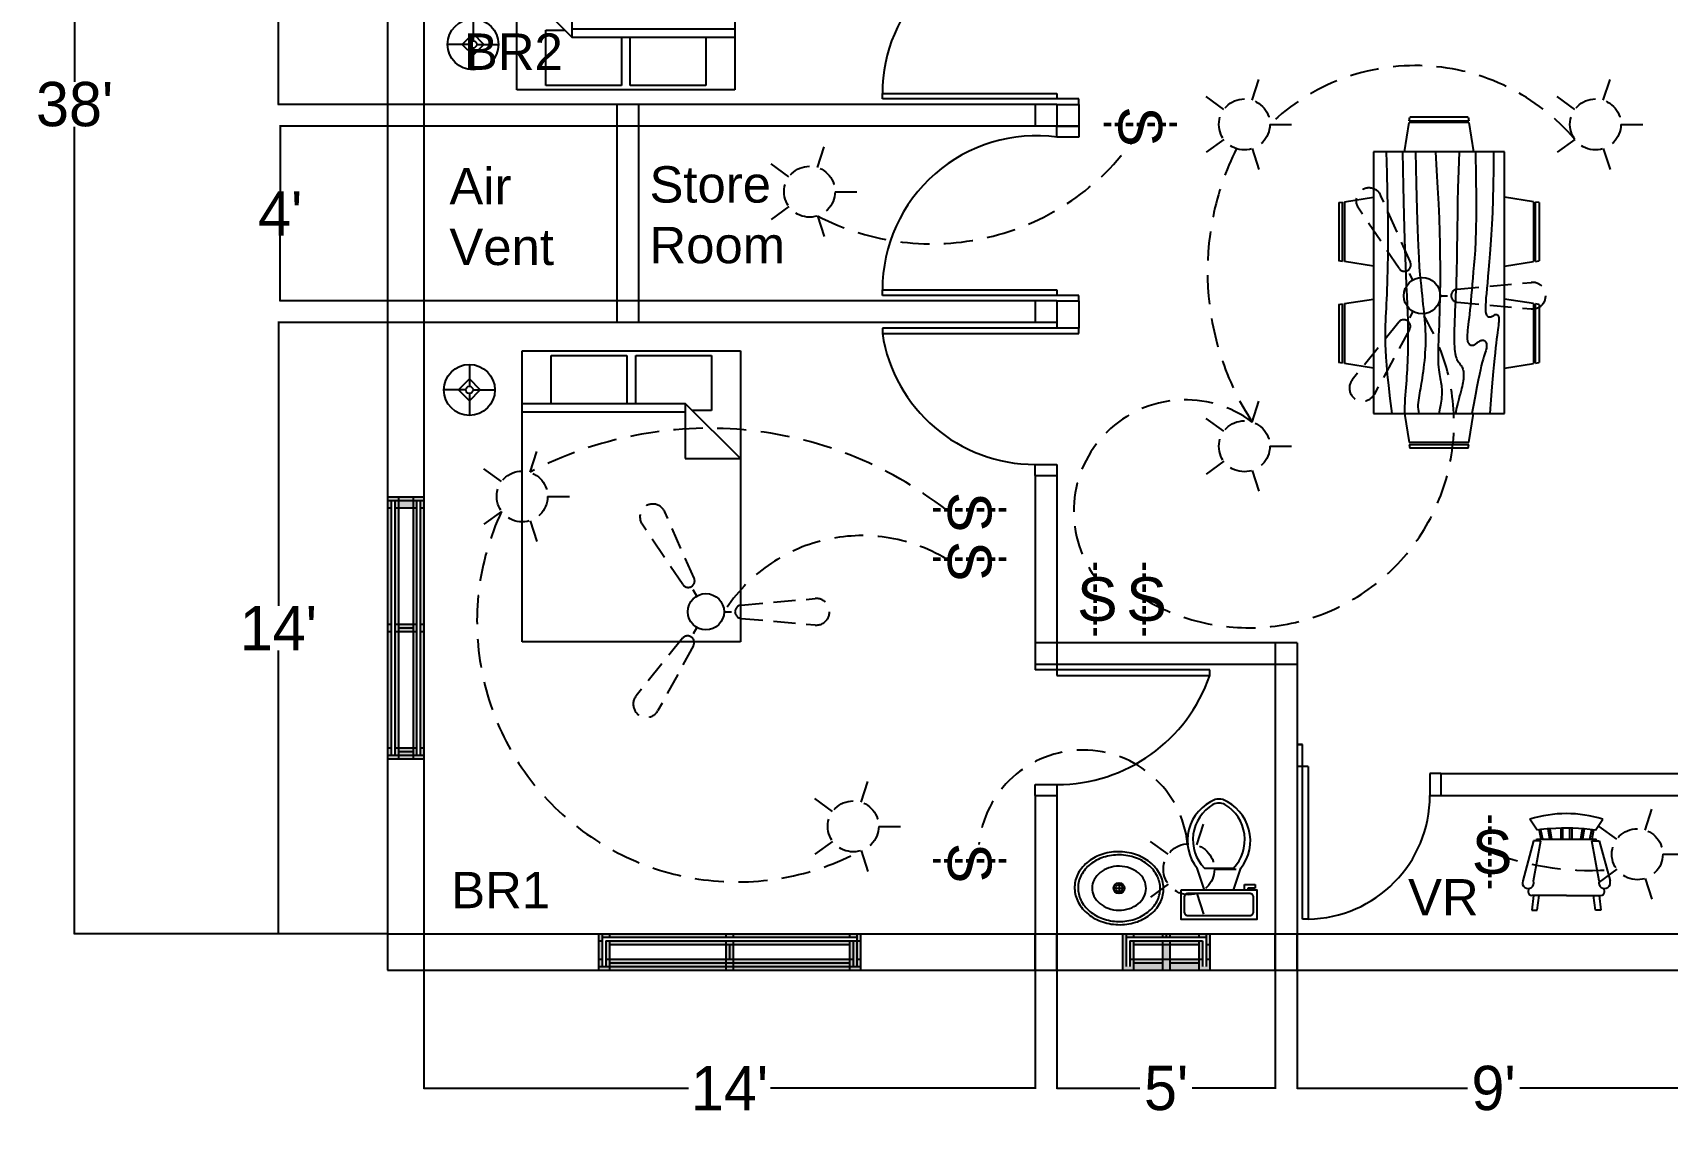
# Model space of a CAD drawing. Header units: inches. Extents: x 277 to 970, y 210 to 801.
# Drawn here: x 277.5 to 726.8, y 210 to 508.2 of the extents above; entities that cross this region are included whole.
import ezdxf

# ---------------------------------------------------------------- set-up
doc = ezdxf.new("R2010")
doc.units = ezdxf.units.IN
doc.header["$LTSCALE"] = 4
doc.header["$MEASUREMENT"] = 0
doc.linetypes.add('HIDDENX2', pattern=[0.75, 0.5, -0.25])
for name, color, linetype in [('Civil', 7, 'Continuous'), ('Door and Window', 2, 'Continuous'), ('Electric', 1, 'Continuous'), ('Interior', 6, 'Continuous'), ('Text and Dimension', 3, 'Continuous')]:
    doc.layers.add(name, color=color, linetype=linetype)
doc.dimstyles.get("Standard").update_dxf_attribs({"dimtxt": 12.18, "dimasz": 12.18, "dimexe": 0.18, "dimexo": 0.0625, "dimgap": 0.09, "dimtad": 0, "dimtih": 1, "dimtoh": 1, "dimdec": 0, "dimzin": 0, "dimdsep": 46, "dimlunit": 3, "dimtxsty": 'Standard', "dimblk": 'NONE', "dimcen": 0.09, "dimadec": 0, "dimazin": 0, "dimtfac": 1, "dimtdec": 0, "dimtofl": 0, "dimtmove": 0, "dimatfit": 3, "dimfxl": 1, "dimtolj": 1, "dimtzin": 0, "dimarcsym": 0})

# ---------------------------------------------------------------- blocks, each defined once
blk = doc.blocks.new('*D7')
at = {"layer": 'Defpoints', "color": 0, "transparency": 16777216}
for p in [(375, 716.5), (289, 260.5), (375, 260.5)]:
    blk.add_point(p, dxfattribs=at)
at = {"layer": 'Text and Dimension', "color": 0, "lineweight": -2, "transparency": 16777216}
for p, q in [((374.9375, 716.5), (288.82, 716.5)), ((289, 716.5), (289, 494.68)), ((289, 260.5), (289, 482.32)), ((374.9375, 260.5), (288.82, 260.5))]:
    blk.add_line(p, q, dxfattribs=at)
at = {"layer": 'Text and Dimension', "color": 0, "transparency": 16777216, "insert": (289, 488.5), "char_height": 12.18, "attachment_point": 5}
blk.add_mtext("\\A1;38'", dxfattribs=at)
blk = doc.blocks.new('_None')
blk = doc.blocks.new('*D9')
at = {"layer": 'Defpoints', "color": 0, "transparency": 16777216}
for p in [(375, 668.5), (345, 488.5), (375, 488.5)]:
    blk.add_point(p, dxfattribs=at)
at = {"layer": 'Text and Dimension', "color": 0, "lineweight": -2, "transparency": 16777216}
for p, q in [((374.9375, 668.5), (344.82, 668.5)), ((345, 668.5), (345, 584.68)), ((345, 488.5), (345, 572.32)), ((374.9375, 488.5), (344.82, 488.5))]:
    blk.add_line(p, q, dxfattribs=at)
at = {"layer": 'Text and Dimension', "color": 0, "transparency": 16777216, "insert": (345, 578.5), "char_height": 12.18, "attachment_point": 5}
blk.add_mtext("\\A1;15'", dxfattribs=at)
blk = doc.blocks.new('*D10')
at = {"layer": 'Defpoints', "color": 0, "transparency": 16777216}
for p in [(375, 482.5), (345.5, 434.5), (375, 434.5)]:
    blk.add_point(p, dxfattribs=at)
at = {"layer": 'Text and Dimension', "color": 0, "lineweight": -2, "transparency": 16777216}
for p, q in [((374.9375, 482.5), (345.32, 482.5)), ((345.5, 482.5), (345.5, 464.68)), ((345.5, 434.5), (345.5, 452.32)), ((374.9375, 434.5), (345.32, 434.5))]:
    blk.add_line(p, q, dxfattribs=at)
at = {"layer": 'Text and Dimension', "color": 0, "transparency": 16777216, "insert": (345.5, 458.5), "char_height": 12.18, "attachment_point": 5}
blk.add_mtext("\\A1;4'", dxfattribs=at)
blk = doc.blocks.new('*D11')
at = {"layer": 'Defpoints', "color": 0, "transparency": 16777216}
for p in [(375, 428.5), (345, 260.5), (375, 260.5)]:
    blk.add_point(p, dxfattribs=at)
at = {"layer": 'Text and Dimension', "color": 0, "lineweight": -2, "transparency": 16777216}
for p, q in [((374.9375, 428.5), (344.82, 428.5)), ((345, 428.5), (345, 350.68)), ((345, 260.5), (345, 338.32)), ((374.9375, 260.5), (344.82, 260.5))]:
    blk.add_line(p, q, dxfattribs=at)
at = {"layer": 'Text and Dimension', "color": 0, "transparency": 16777216, "insert": (345, 344.5), "char_height": 12.18, "attachment_point": 5}
blk.add_mtext("\\A1;14'", dxfattribs=at)
blk = doc.blocks.new('*D12')
at = {"layer": 'Defpoints', "color": 0, "transparency": 16777216}
for p in [(385, 250.5), (553, 250.5), (553, 218)]:
    blk.add_point(p, dxfattribs=at)
at = {"layer": 'Text and Dimension', "color": 0, "lineweight": -2, "transparency": 16777216}
for p, q in [((385, 250.4375), (385, 217.82)), ((553, 250.4375), (553, 217.82)), ((385, 218), (457.745, 218)), ((553, 218), (480.255, 218))]:
    blk.add_line(p, q, dxfattribs=at)
at = {"layer": 'Text and Dimension', "color": 0, "transparency": 16777216, "insert": (469, 218), "char_height": 12.18, "attachment_point": 5}
blk.add_mtext("\\A1;14'", dxfattribs=at)
blk = doc.blocks.new('*D13')
at = {"layer": 'Defpoints', "color": 0, "transparency": 16777216}
for p in [(559, 250.5), (619, 250.5), (619, 218)]:
    blk.add_point(p, dxfattribs=at)
at = {"layer": 'Text and Dimension', "color": 0, "lineweight": -2, "transparency": 16777216}
for p, q in [((559, 250.4375), (559, 217.82)), ((619, 250.4375), (619, 217.82)), ((559, 218), (581.805, 218)), ((619, 218), (596.195, 218))]:
    blk.add_line(p, q, dxfattribs=at)
at = {"layer": 'Text and Dimension', "color": 0, "transparency": 16777216, "insert": (589, 218), "char_height": 12.18, "attachment_point": 5}
blk.add_mtext("\\A1;5'", dxfattribs=at)
blk = doc.blocks.new('*D14')
at = {"layer": 'Defpoints', "color": 0, "transparency": 16777216}
for p in [(625, 250.5), (733, 250.5), (733, 218)]:
    blk.add_point(p, dxfattribs=at)
at = {"layer": 'Text and Dimension', "color": 0, "lineweight": -2, "transparency": 16777216}
for p, q in [((625, 250.4375), (625, 217.82)), ((733, 250.4375), (733, 217.82)), ((625, 218), (671.805, 218)), ((733, 218), (686.195, 218))]:
    blk.add_line(p, q, dxfattribs=at)
at = {"layer": 'Text and Dimension', "color": 0, "transparency": 16777216, "insert": (679, 218), "char_height": 12.18, "attachment_point": 5}
blk.add_mtext("\\A1;9'", dxfattribs=at)
blk = doc.blocks.new('Bed - Queen')
at = {"linetype": 'Continuous'}
for p, q in [((0, -80.00003), (0, 0)), ((0, 0), (59.99999, 0)), ((59.99999, 0), (59.99999, -80.00003)), ((7.99999, -1.2), (28.79998, -1.2)), ((7.99999, -14.4), (7.99999, -1.2)), ((28.79998, -1.2), (28.79998, -14.4)), ((31.19999, -1.2), (51.99999, -1.2)), ((31.19999, -14.4), (31.19999, -1.2)), ((51.99999, -1.2), (51.99999, -16.4)), ((0, -14.4), (44.8, -14.4)), ((44.8, -16.8), (0, -16.8)), ((59.99999, -29.6), (44.8, -14.4)), ((44.8, -14.4), (44.8, -29.6)), ((51.99999, -16.4), (46.79936, -16.4)), ((44.8, -29.6), (59.99999, -29.6)), ((59.99999, -80.00003), (0, -80.00003))]:
    blk.add_line(p, q, dxfattribs=at)
blk = doc.blocks.new('Lamp - Table')
at = {"linetype": 'Continuous'}
for p, q in [((0, 7), (0, 1)), ((-1, 0), (-7, 0)), ((0, 3), (-3, 0)), ((-3, 0), (0, -3)), ((3, 0), (0, 3)), ((0, -3), (3, 0)), ((1, 0), (7, 0)), ((0, -1), (0, -7))]:
    blk.add_line(p, q, dxfattribs=at)
for radius in [7, 1]:
    blk.add_circle((0, 0), radius, dxfattribs=at)
blk = doc.blocks.new('Chair - Rocking')
at = {"linetype": 'Continuous'}
for p, q in [((-8, -4.5), (-10, -1.5)), ((-6.5, -7), (-7.02225, -4.43)), ((-4.5, -7), (-4.96674, -4.19951)), ((-4, -7), (-4.40532, -4.16272)), ((-1.5, -4.05012), (-1.5, -7)), ((-1, -7), (-1, -4.05012)), ((1, -7), (1, -4.04655)), ((1.5, -4.05012), (1.5, -7)), ((4, -7), (4.40187, -4.18694)), ((4.5, -7), (4.96761, -4.19437)), ((6.5, -7), (7, -4.4057)), ((8, -4.5), (10, -1.5)), ((-9, -7.5), (-12, -18.49999)), ((-7, -7.5), (-9, -7.5)), ((-9, -18.49999), (-7, -7.5)), ((-8.23428, -6.99939), (-8.3093, -7.47958)), ((-8.23041, -7), (8.23915, -7)), ((-7.5, -4.5), (-7, -7)), ((7.5, -4.5), (7, -7)), ((7, -7.5), (9, -7.5)), ((9, -18.49999), (7, -7.5)), ((8.31071, -7.48854), (8.23449, -7.00073)), ((9, -7.5), (12, -18.49999)), ((-10.36644, -20.64523), (-10.5, -21.49999)), ((10.5, -21.49999), (10.3575, -20.58798)), ((-9, -22.49999), (-9.5, -26.49999)), ((0, -22.49999), (-9.5, -22.49999)), ((-9.5, -26.49999), (-8, -26.49999)), ((-8, -26.49999), (-7.5, -22.49999)), ((0, -22.49999), (9.5, -22.49999)), ((8, -26.49999), (7.5, -22.49999)), ((9.5, -26.49999), (8, -26.49999)), ((9, -22.49999), (9.5, -26.49999))]:
    blk.add_line(p, q, dxfattribs=at)
for centre, radius, start, end in [((0, -34.08333), 34.08333, 72.93847, 107.0615), ((0, -68.25004), 64.25, 93.92211, 97.15267), ((0, -68.25004), 64.25, 82.84733, 93.92211), ((-10.5, -18.99999), 1.58114, 161.5651, 18.43495), ((-9.5, -21.49999), 1, 180, 270), ((10.5, -18.99999), 1.58114, 161.5651, 18.43495), ((9.5, -21.49999), 1, 270, 0)]:
    blk.add_arc(centre, radius, start, end, dxfattribs=at)
blk = doc.blocks.new('Dining Set - 36 x 72 in.')
at = {"linetype": 'Continuous'}
for p, q in [((-22, 27.5), (-22.1562, 26.50042)), ((-22, 27.5), (-6, 27.5)), ((-5.8437, 26.49966), (-6, 27.5)), ((6, 27.5), (5.8438, 26.50042)), ((6, 27.5), (22, 27.5)), ((22.1563, 26.49966), (22, 27.5)), ((-22.2343, 26.00059), (-23.4847, 17.99762)), ((-22.2304, 26), (-5.7608, 26)), ((-5.8416, 26.5), (-22.1534, 26.5)), ((-4.5152, 17.99762), (-5.7655, 25.99926)), ((5.7657, 26.00059), (4.5153, 17.99762)), ((5.7696, 26), (22.2392, 26)), ((22.1584, 26.5), (5.8466, 26.5)), ((23.4848, 17.99762), (22.2345, 25.99926)), ((36, 18), (-36, 18)), ((-36, 18), (-36, -18)), ((36, -18), (36, 18)), ((-44.0006, 8.23428), (-35.9976, 9.48474)), ((44.0006, 8.23428), (35.9976, 9.48474)), ((-45.5, 8), (-44.5004, 8.15617)), ((-45.5, 8), (-45.5, -8)), ((-44.5, -8.15843), (-44.5, 8.15338)), ((-44, 8.23041), (-44, -8.23915)), ((44, 8.23041), (44, -8.23915)), ((44.5, -8.15843), (44.5, 8.15338)), ((45.5, 8), (44.5005, 8.15617)), ((45.5, 8), (45.5, -8)), ((-44.4997, -8.15631), (-45.5, -8)), ((-35.9976, -9.48476), (-43.9993, -8.2345)), ((35.9976, -9.48476), (43.9993, -8.2345)), ((44.4997, -8.15631), (45.5, -8)), ((-36, -18), (36, -18)), ((-22.2343, -26.0006), (-23.4847, -17.99762)), ((-4.5152, -17.99762), (-5.7655, -25.99928)), ((5.7657, -26.0006), (4.5153, -17.99762)), ((23.4848, -17.99762), (22.2345, -25.99928)), ((-22.2304, -26), (-5.7608, -26)), ((-22, -27.5), (-22.1562, -26.50044)), ((-5.8416, -26.5), (-22.1534, -26.5)), ((-5.8437, -26.49967), (-6, -27.5)), ((5.7696, -26), (22.2392, -26)), ((6, -27.5), (5.8438, -26.50044)), ((22.1584, -26.5), (5.8466, -26.5)), ((22.1563, -26.49967), (22, -27.5)), ((-22, -27.5), (-6, -27.5)), ((6, -27.5), (22, -27.5))]:
    blk.add_line(p, q, dxfattribs=at)
for points in [[(-36, 15), (-31.1772, 14.97754), (-26.8079, 14.91406), (-22.8538, 14.81543), (-19.276, 14.6875), (-16.0362, 14.53613), (-13.0957, 14.36718), (-10.4159, 14.18652), (-7.9583, 14), (-5.6904, 13.81315), (-3.6035, 13.63021), (-1.6954, 13.45508), (0.0365, 13.29166), (1.5945, 13.14388), (2.9811, 13.01562), (4.1988, 12.9108), (5.25, 12.83333), (6.1393, 12.78613), (6.8802, 12.76823), (7.4883, 12.77767), (7.9792, 12.8125), (8.3685, 12.87077), (8.6719, 12.95052), (8.9049, 13.0498), (9.0833, 13.16666), (9.2205, 13.29899), (9.3216, 13.44401), (9.3895, 13.59879), (9.4271, 13.76041), (9.4373, 13.92594), (9.4232, 14.09245), (9.3875, 14.257), (9.3333, 14.41666), (9.2638, 14.56917), (9.1836, 14.71484), (9.0975, 14.85465), (9.0104, 14.98958), (8.9272, 15.1206), (8.8529, 15.2487), (8.7922, 15.37483), (8.75, 15.5), (8.7305, 15.62467), (8.7344, 15.74739), (8.7617, 15.86621), (8.8125, 15.97916), (8.8867, 16.08431), (8.9844, 16.17968), (9.1055, 16.26334), (9.25, 16.33333), (9.4189, 16.38802), (9.6172, 16.42708), (9.8506, 16.45052), (10.125, 16.45833), (10.4463, 16.45052), (10.8203, 16.42708), (11.2529, 16.38802), (11.75, 16.33333), (12.3184, 16.26318), (12.9694, 16.17838), (13.7151, 16.07991), (14.5677, 15.96875), (15.5395, 15.84586), (16.6426, 15.71224), (17.8893, 15.56884), (19.2917, 15.41666), (20.859, 15.25667), (22.5879, 15.08984), (24.4721, 14.91715), (26.5052, 14.73958), (28.6809, 14.5581), (30.9929, 14.3737), (33.4347, 14.18733), (36, 14)], [(-36, 10), (-28.9766, 10.14274), (-23.1725, 10.20442), (-18.4241, 10.19775), (-14.5677, 10.13541), (-11.4399, 10.03011), (-8.877, 9.89453), (-6.7154, 9.74137), (-4.7917, 9.58333), (-2.9698, 9.43082), (-1.2246, 9.28515), (0.4415, 9.14534), (2.026, 9.01041), (3.5266, 8.87939), (4.9408, 8.7513), (6.266, 8.62516), (7.5, 8.5), (8.6411, 8.37549), (9.6914, 8.2539), (10.6538, 8.13818), (11.5312, 8.03125), (12.3267, 7.93603), (13.043, 7.85547), (13.6831, 7.79248), (14.25, 7.75), (14.7471, 7.7303), (15.1797, 7.73307), (15.5537, 7.75732), (15.875, 7.80208), (16.1494, 7.86637), (16.3828, 7.94922), (16.5811, 8.04964), (16.75, 8.16666), (16.8944, 8.29915), (17.0143, 8.44531), (17.1089, 8.60319), (17.1771, 8.77083), (17.218, 8.94629), (17.2305, 9.1276), (17.2137, 9.31282), (17.1667, 9.5), (17.0895, 9.6875), (16.987, 9.875), (16.8649, 10.0625), (16.7292, 10.25), (16.5856, 10.4375), (16.4401, 10.625), (16.2985, 10.8125), (16.1667, 11), (16.05, 11.18733), (15.9518, 11.3737), (15.8752, 11.5581), (15.8229, 11.73958), (15.798, 11.91715), (15.8034, 12.08984), (15.842, 12.25667), (15.9167, 12.41666), (16.0295, 12.56836), (16.1784, 12.70833), (16.3605, 12.83268), (16.5729, 12.9375), (16.8127, 13.01888), (17.0768, 13.07291), (17.3625, 13.0957), (17.6667, 13.08333), (17.9894, 13.03312), (18.3418, 12.94726), (18.7382, 12.82918), (19.1927, 12.68229), (19.7195, 12.51001), (20.3327, 12.31575), (21.0465, 12.10294), (21.875, 11.875), (22.8357, 11.63354), (23.959, 11.37304), (25.2786, 11.08618), (26.8282, 10.76562), (28.6414, 10.40405), (30.752, 9.99414), (33.1936, 9.52856), (36, 9)], [(-36, 5.5), (-30.7157, 5.3348), (-26.069, 5.20963), (-21.9946, 5.11767), (-18.4271, 5.05208), (-15.3009, 5.00602), (-12.5508, 4.97265), (-10.1112, 4.94515), (-7.9167, 4.91666), (-5.909, 4.88167), (-4.0586, 4.83984), (-2.3429, 4.79215), (-0.7396, 4.73958), (0.7739, 4.6831), (2.22, 4.6237), (3.6213, 4.56233), (5, 4.5), (6.373, 4.43782), (7.7344, 4.3776), (9.0723, 4.32129), (10.375, 4.27083), (11.6309, 4.22819), (12.8281, 4.19531), (13.9551, 4.17415), (15, 4.16666), (15.954, 4.17448), (16.819, 4.19791), (17.6001, 4.23698), (18.3021, 4.29166), (18.9299, 4.36198), (19.4883, 4.44791), (19.9823, 4.54948), (20.4167, 4.66666), (20.7969, 4.79899), (21.1302, 4.94401), (21.4245, 5.09879), (21.6875, 5.26041), (21.9271, 5.42594), (22.1511, 5.59245), (22.3672, 5.757), (22.5834, 5.91666), (22.8065, 6.06868), (23.0404, 6.21093), (23.2879, 6.34147), (23.5521, 6.45833), (23.8358, 6.55957), (24.142, 6.64323), (24.4735, 6.70735), (24.8334, 6.75), (25.2235, 6.76969), (25.642, 6.76692), (26.0858, 6.74267), (26.5521, 6.69791), (27.0379, 6.63362), (27.5404, 6.55078), (28.0565, 6.45036), (28.5834, 6.33333), (29.1242, 6.19987), (29.7071, 6.04687), (30.3661, 5.87044), (31.1354, 5.66666), (32.0493, 5.43164), (33.142, 5.16146), (34.4475, 4.85221), (36, 4.5)], [(-36, -1), (-30.7915, -0.6591), (-26.0195, -0.38216), (-21.6519, -0.16284), (-17.6563, 0.00521), (-14.0005, 0.12833), (-10.6523, 0.21289), (-7.5796, 0.26522), (-4.75, 0.29166), (-2.134, 0.29793), (0.2878, 0.28711), (2.5317, 0.26163), (4.6146, 0.22396), (6.5529, 0.17651), (8.3633, 0.12174), (10.0623, 0.06209), (11.6667, 0), (13.1899, -0.06201), (14.6341, -0.1211), (15.9982, -0.17432), (17.2813, -0.21875), (18.4823, -0.25147), (19.6003, -0.26953), (20.6343, -0.27002), (21.5834, -0.25), (22.4481, -0.20768), (23.2357, -0.14584), (23.9549, -0.06836), (24.6146, 0.02083), (25.2235, 0.11784), (25.7904, 0.21875), (26.3241, 0.31966), (26.8334, 0.41666), (27.3265, 0.50618), (27.8099, 0.58593), (28.2894, 0.65397), (28.7709, 0.70833), (29.2601, 0.74707), (29.763, 0.76823), (30.2855, 0.76985), (30.8334, 0.75), (31.4088, 0.70784), (31.9994, 0.64713), (32.589, 0.57275), (33.1615, 0.48958), (33.7008, 0.4025), (34.1908, 0.3164), (34.6153, 0.23616), (34.9584, 0.16666), (35.2099, 0.11165), (35.3848, 0.07031), (35.504, 0.04069), (35.5886, 0.02083), (35.6594, 0.00879), (35.7377, 0.0026), (35.8442, 0.00032), (36, 0)], [(-36, -6.5), (-27.1843, -6.31267), (-20.084, -6.1263), (-14.469, -5.9419), (-10.1094, -5.76042), (-6.7752, -5.58285), (-4.2363, -5.41016), (-2.2629, -5.24333), (-0.625, -5.08334), (0.8708, -4.93099), (2.2715, -4.78646), (3.5872, -4.64974), (4.8281, -4.52084), (6.0046, -4.39974), (7.127, -4.28646), (8.2053, -4.18099), (9.25, -4.08334), (10.2705, -3.99382), (11.2734, -3.91407), (12.2647, -3.84603), (13.25, -3.79167), (14.2354, -3.75293), (15.2266, -3.73177), (16.2295, -3.73015), (17.25, -3.75), (18.2912, -3.79248), (19.3451, -3.85547), (20.4009, -3.93604), (21.4479, -4.03125), (22.4754, -4.13819), (23.4727, -4.25391), (24.4289, -4.37549), (25.3334, -4.5), (26.1785, -4.62492), (26.9694, -4.74935), (27.7145, -4.87281), (28.4219, -4.99479), (29.1, -5.11483), (29.7572, -5.23242), (30.4016, -5.34709), (31.0417, -5.45834), (31.6837, -5.56437), (32.3262, -5.65821), (32.9658, -5.73153), (33.599, -5.77604), (34.2224, -5.78345), (34.8327, -5.74545), (35.4264, -5.65373), (36, -5.5)], [(-36, -10), (-26.4022, -9.81299), (-18.4675, -9.62891), (-11.9839, -9.45069), (-6.7396, -9.28125), (-2.5226, -9.12354), (0.8789, -8.98047), (3.6769, -8.85498), (6.0833, -8.75), (8.2767, -8.66765), (10.3021, -8.60677), (12.1712, -8.56543), (13.8958, -8.54167), (15.4876, -8.53353), (16.9583, -8.53907), (18.3197, -8.55632), (19.5834, -8.58334), (20.7616, -8.61841), (21.8685, -8.66081), (22.9188, -8.71004), (23.9271, -8.76563), (24.9081, -8.82707), (25.8763, -8.89388), (26.8465, -8.96558), (27.8334, -9.04167), (28.8474, -9.12118), (29.8828, -9.20117), (30.93, -9.27824), (31.9792, -9.34896), (33.0205, -9.40991), (34.0443, -9.45768), (35.0407, -9.48885), (36, -9.5)], [(-36, -14.5), (-30.0881, -14.33513), (-25.0332, -14.21224), (-20.7312, -14.12647), (-17.0781, -14.07292), (-13.97, -14.04671), (-11.3027, -14.04297), (-8.9724, -14.05681), (-6.875, -14.08334), (-4.9224, -14.11833), (-3.0905, -14.16016), (-1.3709, -14.20785), (0.2448, -14.26042), (1.7647, -14.3169), (3.1973, -14.3763), (4.5507, -14.43767), (5.8333, -14.5), (7.0554, -14.5621), (8.235, -14.62175), (9.3922, -14.67652), (10.5469, -14.72396), (11.7192, -14.76164), (12.929, -14.78711), (14.1965, -14.79794), (15.5417, -14.79167), (16.9933, -14.76424), (18.6152, -14.70508), (20.4804, -14.60197), (22.6615, -14.44271), (25.2312, -14.21509), (28.2624, -13.9069), (31.8277, -13.50594), (36, -13)]]:
    blk.add_lwpolyline(points, dxfattribs=at)
blk = doc.blocks.new('Toilet - top')
for p, q in [((9.5, -6), (9.5, -2)), ((-10, -8.5), (-8, -8.5)), ((-10, -9.5), (-10, -8.5)), ((-8, -8.5), (-8, -8)), ((-7, -8), (-7, -9.5)), ((-4, -8), (-6, -14)), ((4, -8), (6, -14)), ((-7, -9.5), (-10, -9.5)), ((4, -14), (-4, -14))]:
    blk.add_line(p, q)
blk.add_lwpolyline([(10.5, -8), (10.5, 0), (-10.5, 0), (-10.5, -8)], close=True)
for points in [[(-9.5, -2), (-9.5, -6)], [(8.5, -1), (-8.5, -1)], [(-8.5, -7), (8.5, -7)]]:
    blk.add_lwpolyline(points)
for centre, radius, start, end in [((-8.62, -1.88), 0.884, 81.8699, 188.1301), ((8.62, -1.88), 0.884, 351.8699, 98.1301), ((-8.62, -6.12), 0.884, 171.8699, 278.1301), ((8.62, -6.12), 0.884, 261.8699, 8.1301), ((3.52, -21.58), 12.17, 141.4691, 247.9714), ((4.2, -21.82), 11.33, 136.3677, 238.9468), ((-3.52, -21.58), 12.17, 292.0284, 38.5307), ((-4.2, -21.82), 11.33, 301.053, 43.6321), ((0, -27.88), 4, 245.7318, 294.2682), ((0, -29), 4, 254.8605, 285.1395)]:
    blk.add_arc(centre, radius, start, end)
blk = doc.blocks.new('Sink - Oval top')
for p, q in [((-1, 0), (1, 0)), ((0, 1), (0, -1))]:
    blk.add_line(p, q)
at = {"linetype": 'Continuous'}
for points in [[(-12.23, 0.39, 0.117634), (-11.46, -3.36, 0.104469), (-8.88, -6.8, 0.090016), (-5.08, -9.07, 0.08192), (-0.32, -10.02, 0.08192), (4.49, -9.38, 0.090016), (8.42, -7.36, 0.104469), (11.22, -4.09, 0.117634), (12.23, -0.39, 0.117634), (11.46, 3.36, 0.104469), (8.88, 6.8, 0.090016), (5.08, 9.07, 0.08192), (0.32, 10.02, 0.08192), (-4.49, 9.38, 0.090016), (-8.42, 7.36, 0.104469), (-11.22, 4.09, 0.117634)], [(-11.29, 0.16, 0.118622), (-10.52, -3.25, 0.104678), (-8.07, -6.36, 0.089562), (-4.54, -8.37, 0.081185), (-0.13, -9.15, 0.081185), (4.3, -8.49, 0.089562), (7.89, -6.58, 0.104678), (10.42, -3.55, 0.118622), (11.29, -0.16, 0.118622), (10.52, 3.25, 0.104678), (8.07, 6.36, 0.089562), (4.54, 8.37, 0.081185), (0.13, 9.15, 0.081185), (-4.3, 8.49, 0.089562), (-7.89, 6.58, 0.104678), (-10.42, 3.55, 0.118622)], [(-7.42, 0.08, 0.118283), (-6.91, -2.17, 0.104607), (-5.29, -4.21, 0.089718), (-2.97, -5.53, 0.081436), (-0.07, -6.04, 0.081436), (2.84, -5.59, 0.089718), (5.2, -4.33, 0.104607), (6.86, -2.32, 0.118283), (7.42, -0.08, 0.118283), (6.91, 2.17, 0.104607), (5.29, 4.21, 0.089718), (2.97, 5.53, 0.081436), (0.07, 6.04, 0.081436), (-2.84, 5.59, 0.089718), (-5.2, 4.33, 0.104607), (-6.86, 2.32, 0.118283)]]:
    blk.add_lwpolyline(points, format="xyb", close=True, dxfattribs=at)
for radius in [1.5, 1]:
    blk.add_circle((0, 0), radius)
blk = doc.blocks.new('*U46')
at = {"layer": 'Electric', "color": 0, "linetype": 'HIDDENX2'}
blk.add_line((-1.5, 0), (1.5, 0), dxfattribs=at)
blk = doc.blocks.new('*U47')
at = {"layer": 'Electric', "color": 0, "linetype": 'ByBlock', "lineweight": -2, "transparency": 16777216}
for p, rotation in [((424.25, 616.13), 120), ((424.25, 604.87), 239.9999999999999)]:
    blk.add_blockref('*U46', p, dxfattribs=dict(at, rotation=rotation))
blk.add_blockref('*U46', (434, 610.5), dxfattribs=at)
blk = doc.blocks.new('*U78')
at = {"layer": 'Electric', "color": 0, "linetype": 'HIDDENX2', "ltscale": 3}
blk.add_line((-4.5, 0), (4.5, 0), dxfattribs=at)
blk = doc.blocks.new('*U80')
at = {"layer": 'Electric', "color": 0, "linetype": 'ByBlock', "lineweight": -2, "transparency": 16777216}
for p, rotation in [((495.55, 610.44), 71.99999999999999), ((482.7, 606.26), 144), ((482.7, 592.74), 216), ((495.55, 588.56), 287.9999999999999)]:
    blk.add_blockref('*U78', p, dxfattribs=dict(at, rotation=rotation))
blk.add_blockref('*U78', (503.5, 599.5), dxfattribs=at)
blk = doc.blocks.new('*U81')
at = {"layer": 'Electric', "color": 0, "linetype": 'HIDDENX2', "ltscale": 3}
blk.add_line((-4.5, 0), (4.5, 0), dxfattribs=at)
blk = doc.blocks.new('*U83')
at = {"layer": 'Electric', "color": 0, "linetype": 'ByBlock', "lineweight": -2, "transparency": 16777216}
for p, rotation in [((495.55, 610.44), 71.99999999999999), ((482.7, 606.26), 144), ((482.7, 592.74), 216), ((495.55, 588.56), 287.9999999999999)]:
    blk.add_blockref('*U81', p, dxfattribs=dict(at, rotation=rotation))
blk.add_blockref('*U81', (503.5, 599.5), dxfattribs=at)
blk = doc.blocks.new('*U84')
at = {"layer": 'Electric', "color": 0, "linetype": 'HIDDENX2', "ltscale": 3}
blk.add_line((-4.5, 0), (4.5, 0), dxfattribs=at)
blk = doc.blocks.new('*U86')
at = {"layer": 'Electric', "color": 0, "linetype": 'ByBlock', "lineweight": -2, "transparency": 16777216}
for p, rotation in [((495.55, 610.44), 71.99999999999999), ((482.7, 606.26), 144), ((482.7, 592.74), 216), ((495.55, 588.56), 287.9999999999999)]:
    blk.add_blockref('*U84', p, dxfattribs=dict(at, rotation=rotation))
blk.add_blockref('*U84', (503.5, 599.5), dxfattribs=at)
blk = doc.blocks.new('*U87')
at = {"layer": 'Electric', "color": 0, "linetype": 'HIDDENX2', "ltscale": 3}
blk.add_line((-4.5, 0), (4.5, 0), dxfattribs=at)
blk = doc.blocks.new('*U89')
at = {"layer": 'Electric', "color": 0, "linetype": 'ByBlock', "lineweight": -2, "transparency": 16777216}
for p, rotation in [((495.55, 610.44), 71.99999999999999), ((482.7, 606.26), 144), ((482.7, 592.74), 216), ((495.55, 588.56), 287.9999999999999)]:
    blk.add_blockref('*U87', p, dxfattribs=dict(at, rotation=rotation))
blk.add_blockref('*U87', (503.5, 599.5), dxfattribs=at)
blk = doc.blocks.new('*U105')
at = {"layer": 'Electric', "color": 0, "linetype": 'HIDDENX2'}
blk.add_line((-1.5, 0), (1.5, 0), dxfattribs=at)
blk = doc.blocks.new('*U107')
at = {"layer": 'Electric', "color": 0, "linetype": 'ByBlock', "lineweight": -2, "transparency": 16777216}
for p, rotation in [((424.25, 616.13), 120), ((424.25, 604.87), 239.9999999999999)]:
    blk.add_blockref('*U105', p, dxfattribs=dict(at, rotation=rotation))
blk.add_blockref('*U105', (434, 610.5), dxfattribs=at)
blk = doc.blocks.new('*U108')
at = {"layer": 'Electric', "color": 0, "linetype": 'HIDDENX2', "ltscale": 3}
blk.add_line((-4.5, 0), (4.5, 0), dxfattribs=at)
blk = doc.blocks.new('*U110')
at = {"layer": 'Electric', "color": 0, "linetype": 'ByBlock', "lineweight": -2, "transparency": 16777216}
for p, rotation in [((495.55, 610.44), 71.99999999999999), ((482.7, 606.26), 144), ((482.7, 592.74), 216), ((495.55, 588.56), 287.9999999999999)]:
    blk.add_blockref('*U108', p, dxfattribs=dict(at, rotation=rotation))
blk.add_blockref('*U108', (503.5, 599.5), dxfattribs=at)
blk = doc.blocks.new('*U111')
at = {"layer": 'Electric', "color": 0, "linetype": 'HIDDENX2', "ltscale": 3}
blk.add_line((-4.5, 0), (4.5, 0), dxfattribs=at)
blk = doc.blocks.new('*U113')
at = {"layer": 'Electric', "color": 0, "linetype": 'ByBlock', "lineweight": -2, "transparency": 16777216}
for p, rotation in [((495.55, 610.44), 71.99999999999999), ((482.7, 606.26), 144), ((482.7, 592.74), 216), ((495.55, 588.56), 287.9999999999999)]:
    blk.add_blockref('*U111', p, dxfattribs=dict(at, rotation=rotation))
blk.add_blockref('*U111', (503.5, 599.5), dxfattribs=at)
blk = doc.blocks.new('*U114')
at = {"layer": 'Electric', "color": 0, "linetype": 'HIDDENX2', "ltscale": 3}
blk.add_line((-4.5, 0), (4.5, 0), dxfattribs=at)
blk = doc.blocks.new('*U116')
at = {"layer": 'Electric', "color": 0, "linetype": 'ByBlock', "lineweight": -2, "transparency": 16777216}
for p, rotation in [((495.55, 610.44), 71.99999999999999), ((482.7, 606.26), 144), ((482.7, 592.74), 216), ((495.55, 588.56), 287.9999999999999)]:
    blk.add_blockref('*U114', p, dxfattribs=dict(at, rotation=rotation))
blk.add_blockref('*U114', (503.5, 599.5), dxfattribs=at)
blk = doc.blocks.new('*U123')
at = {"layer": 'Electric', "color": 0, "linetype": 'HIDDENX2', "ltscale": 3}
blk.add_line((-4.5, 0), (4.5, 0), dxfattribs=at)
blk = doc.blocks.new('*U125')
at = {"layer": 'Electric', "color": 0, "linetype": 'ByBlock', "lineweight": -2, "transparency": 16777216}
for p, rotation in [((495.55, 610.44), 71.99999999999999), ((482.7, 606.26), 144), ((482.7, 592.74), 216), ((495.55, 588.56), 287.9999999999999)]:
    blk.add_blockref('*U123', p, dxfattribs=dict(at, rotation=rotation))
blk.add_blockref('*U123', (503.5, 599.5), dxfattribs=at)

msp = doc.modelspace()

# ---------------------------------------------------------------- hatches: boundary and pattern name
at = {"layer": 'Door and Window'}
h = msp.add_hatch(color=2, dxfattribs=at)
h.dxf.hatch_style = 1
h.paths.add_polyline_path([(376, 379.5), (375, 379.5), (375, 377.5), (376, 377.5)])
h.paths.add_polyline_path([(378, 380.5), (375, 380.5), (375, 379.5), (376, 379.5), (378, 379.5)])
h.paths.add_polyline_path([(378, 379.5), (377, 379.5), (377, 377.5), (378, 377.5)])
h.paths.add_polyline_path([(382, 379.5), (378, 379.5), (378, 377.5), (382, 377.5)])
h.paths.add_polyline_path([(382, 380.5), (378, 380.5), (378, 379.5), (382, 379.5)])
h.paths.add_polyline_path([(385, 380.5), (382, 380.5), (382, 379.5), (385, 379.5)])
h.paths.add_polyline_path([(385, 379.5), (384, 379.5), (384, 377.5), (385, 377.5)])
h.paths.add_polyline_path([(383, 379.5), (382, 379.5), (382, 377.5), (383, 377.5)])
h = msp.add_hatch(color=2, dxfattribs=at)
h.dxf.hatch_style = 1
h.paths.add_polyline_path([(385, 377.5), (384, 377.5), (384, 345.5), (385, 345.5)])
h.paths.add_polyline_path([(383, 377.5), (382, 377.5), (382, 345.5), (383, 345.5)])
h.paths.add_polyline_path([(378, 377.5), (377, 377.5), (377, 345.5), (378, 345.5)])
h.paths.add_polyline_path([(376, 377.5), (375, 377.5), (375, 345.5), (376, 345.5)])
h.paths.add_polyline_path([(376, 345.5), (375, 345.5), (375, 343.5), (376, 343.5)])
h.paths.add_polyline_path([(378, 345.5), (377, 345.5), (377, 343.5), (378, 343.5)])
h.paths.add_polyline_path([(382, 345.5), (378, 345.5), (378, 344.5), (382, 344.5)])
h.paths.add_polyline_path([(382, 344.5), (378, 344.5), (378, 343.5), (382, 343.5)])
h.paths.add_polyline_path([(383, 345.5), (382, 345.5), (382, 343.5), (383, 343.5)])
h.paths.add_polyline_path([(385, 345.5), (384, 345.5), (384, 343.5), (385, 343.5)])
h.paths.add_polyline_path([(385, 343.5), (384, 343.5), (384, 311.5), (385, 311.5)])
h.paths.add_polyline_path([(383, 343.5), (382, 343.5), (382, 311.5), (383, 311.5)])
h.paths.add_polyline_path([(378, 343.5), (377, 343.5), (377, 311.5), (378, 311.5)])
h.paths.add_polyline_path([(376, 343.5), (375, 343.5), (375, 311.5), (376, 311.5)])
h = msp.add_hatch(color=2, dxfattribs=at)
h.dxf.hatch_style = 1
h.paths.add_polyline_path([(383, 311.5), (382, 311.5), (382, 309.5), (383, 309.5)])
h.paths.add_polyline_path([(385, 311.5), (384, 311.5), (384, 309.5), (385, 309.5)])
h.paths.add_polyline_path([(385, 309.5), (384, 309.5), (382, 309.5), (382, 308.5), (385, 308.5)])
h.paths.add_polyline_path([(382, 309.5), (378, 309.5), (378, 308.5), (382, 308.5)])
h.paths.add_polyline_path([(378, 309.5), (375, 309.5), (375, 308.5), (378, 308.5)])
h.paths.add_polyline_path([(382, 310.5), (378, 310.5), (378, 309.5), (382, 309.5)])
h.paths.add_polyline_path([(382, 311.5), (378, 311.5), (378, 310.5), (382, 310.5)])
h.paths.add_polyline_path([(378, 310.5), (378, 311.5), (377, 311.5), (377, 309.5), (378, 309.5)])
h.paths.add_polyline_path([(376, 311.5), (375, 311.5), (375, 309.5), (376, 309.5)])
h = msp.add_hatch(color=2, dxfattribs=at)
h.dxf.hatch_style = 1
h.paths.add_polyline_path([(434, 260.5), (433, 260.5), (433, 258.5), (434, 258.5)])
h.paths.add_polyline_path([(436, 260.5), (434, 260.5), (434, 259.5), (436, 259.5)])
h.paths.add_polyline_path([(434, 258.5), (433, 258.5), (433, 253.5), (434, 253.5)])
h.paths.add_polyline_path([(436, 258.5), (435, 258.5), (435, 253.5), (436, 253.5)])
h.paths.add_polyline_path([(436, 253.5), (435, 253.5), (435, 251.5), (436, 251.5)])
h.paths.add_polyline_path([(434, 253.5), (433, 253.5), (433, 251.5), (434, 251.5)])
h.paths.add_polyline_path([(436, 251.5), (433, 251.5), (433, 250.5), (436, 250.5)])
h.paths.add_polyline_path([(468, 260.5), (436, 260.5), (436, 259.5), (468, 259.5)])
h.paths.add_polyline_path([(468, 252.5), (436, 252.5), (436, 251.5), (468, 251.5)])
h.paths.add_polyline_path([(468, 253.5), (436, 253.5), (436, 252.5), (468, 252.5)])
h.paths.add_polyline_path([(468, 251.5), (436, 251.5), (436, 250.5), (468, 250.5)])
h.paths.add_polyline_path([(470, 257.5), (469, 257.5), (469, 253.5), (470, 253.5)])
h.paths.add_polyline_path([(469, 257.5), (468, 257.5), (468, 253.5), (469, 253.5)])
h.paths.add_polyline_path([(470, 258.5), (468, 258.5), (468, 257.5), (469, 257.5), (470, 257.5)])
h.paths.add_polyline_path([(468, 258.5), (436, 258.5), (436, 257.5), (468, 257.5)])
h.paths.add_polyline_path([(470, 260.5), (468, 260.5), (468, 259.5), (470, 259.5)])
h.paths.add_polyline_path([(502, 260.5), (470, 260.5), (470, 259.5), (502, 259.5)])
h.paths.add_polyline_path([(502, 258.5), (470, 258.5), (470, 257.5), (502, 257.5)])
h.paths.add_polyline_path([(504, 260.5), (502, 260.5), (502, 259.5), (504, 259.5)])
h.paths.add_polyline_path([(505, 258.5), (504, 258.5), (504, 253.5), (505, 253.5)])
h.paths.add_polyline_path([(505, 260.5), (504, 260.5), (504, 258.5), (505, 258.5)])
h.paths.add_polyline_path([(505, 253.5), (504, 253.5), (504, 251.5), (505, 251.5)])
h.paths.add_polyline_path([(505, 251.5), (504, 251.5), (502, 251.5), (502, 250.5), (505, 250.5)])
h.paths.add_polyline_path([(503, 253.5), (502, 253.5), (502, 251.5), (503, 251.5)])
h.paths.add_polyline_path([(503, 258.5), (502, 258.5), (502, 257.5), (502, 253.5), (503, 253.5)])
h.paths.add_polyline_path([(502, 253.5), (470, 253.5), (470, 252.5), (502, 252.5)])
h.paths.add_polyline_path([(502, 252.5), (470, 252.5), (470, 251.5), (502, 251.5)])
h.paths.add_polyline_path([(502, 251.5), (470, 251.5), (470, 250.5), (502, 250.5)])
h.paths.add_polyline_path([(470, 253.5), (468, 253.5), (468, 252.5), (470, 252.5)])
h.paths.add_polyline_path([(470, 252.5), (468, 252.5), (468, 251.5), (470, 251.5)])
h.paths.add_polyline_path([(470, 251.5), (468, 251.5), (468, 250.5), (470, 250.5)])
h = msp.add_hatch(color=2, dxfattribs=at)
h.dxf.hatch_style = 1
h.paths.add_polyline_path([(504, 258.5), (503, 258.5), (503, 251.5), (504, 251.5)])
h = msp.add_hatch(color=2, dxfattribs=at)
h.dxf.hatch_style = 1
h.paths.add_polyline_path([(578, 260.5), (577, 260.5), (577, 258.5), (578, 258.5)])
h.paths.add_polyline_path([(578, 258.5), (577, 258.5), (577, 253.5), (578, 253.5)])
h.paths.add_polyline_path([(578, 253.5), (577, 253.5), (577, 251.5), (578, 251.5)])
h.paths.add_polyline_path([(580, 251.5), (577, 251.5), (577, 250.5), (580, 250.5)])
h.paths.add_polyline_path([(580, 253.5), (579, 253.5), (579, 251.5), (580, 251.5)])
h.paths.add_polyline_path([(580, 258.5), (579, 258.5), (579, 253.5), (580, 253.5)])
h.paths.add_polyline_path([(580, 260.5), (578, 260.5), (578, 259.5), (580, 259.5)])
h.paths.add_polyline_path([(588, 260.5), (580, 260.5), (580, 259.5), (588, 259.5)])
h.paths.add_polyline_path([(589, 260.5), (588, 260.5), (588, 259.5), (589, 259.5)])
h.paths.add_polyline_path([(590, 260.5), (589, 260.5), (589, 259.5), (590, 259.5)])
h.paths.add_polyline_path([(598, 260.5), (590, 260.5), (590, 259.5), (598, 259.5)])
h.paths.add_polyline_path([(600, 260.5), (598, 260.5), (598, 259.5), (600, 259.5)])
h.paths.add_polyline_path([(601, 260.5), (600, 260.5), (600, 259.5), (600, 257.5), (601, 257.5)])
h.paths.add_polyline_path([(601, 257.5), (600, 257.5), (600, 253.5), (601, 253.5)])
h.paths.add_polyline_path([(601, 253.5), (600, 253.5), (600, 251.5), (601, 251.5)])
h.paths.add_polyline_path([(601, 251.5), (600, 251.5), (598, 251.5), (598, 250.5), (601, 250.5)])
h.paths.add_polyline_path([(599, 253.5), (598, 253.5), (598, 251.5), (599, 251.5)])
h.paths.add_polyline_path([(599, 258.5), (598, 258.5), (598, 253.5), (599, 253.5)])
h.paths.add_polyline_path([(598, 258.5), (590, 258.5), (590, 257.5), (598, 257.5)])
h.paths.add_polyline_path([(590, 258.5), (588, 258.5), (588, 257.5), (590, 257.5)])
h.paths.add_polyline_path([(588, 258.5), (580, 258.5), (580, 257.5), (588, 257.5)])
h.paths.add_polyline_path([(588, 253.5), (580, 253.5), (580, 252.5), (588, 252.5)])
h.paths.add_polyline_path([(588, 252.5), (580, 252.5), (580, 251.5), (588, 251.5)])
h.paths.add_polyline_path([(588, 251.5), (580, 251.5), (580, 250.5), (588, 250.5)])
h.paths.add_polyline_path([(590, 251.5), (588, 251.5), (588, 250.5), (590, 250.5)])
h.paths.add_polyline_path([(590, 253.5), (588, 253.5), (588, 252.5), (588, 251.5), (590, 251.5)])
h.paths.add_polyline_path([(590, 257.5), (588, 257.5), (588, 253.5), (590, 253.5)])
h.paths.add_polyline_path([(598, 253.5), (590, 253.5), (590, 252.5), (598, 252.5)])
h.paths.add_polyline_path([(598, 252.5), (590, 252.5), (590, 251.5), (598, 251.5)])
h.paths.add_polyline_path([(598, 251.5), (590, 251.5), (590, 250.5), (598, 250.5)])

# ---------------------------------------------------------------- linework, layer by layer
for p, q in [((375, 726.5), (375, 250.5)), ((385, 726.5), (385, 250.5)), ((375, 260.5), (899, 260.5)), ((375, 250.5), (899, 250.5))]:
    msp.add_line(p, q)
at = {"layer": 'Civil'}
for p, q in [((385, 488.5), (375, 488.5)), ((559, 488.5), (375, 488.5)), ((438, 488.5), (438, 428.5)), ((444, 488.5), (444, 428.5)), ((553, 488.5), (553, 482.5)), ((559, 488.5), (559, 482.5)), ((565, 488.5), (565, 482.5)), ((385, 482.5), (375, 482.5)), ((559, 482.5), (375, 482.5)), ((385, 434.5), (375, 434.5)), ((559, 434.5), (375, 434.5)), ((553, 434.5), (553, 428.5)), ((559, 434.5), (559, 428.5)), ((385, 428.5), (375, 428.5)), ((559, 428.5), (375, 428.5)), ((553, 386.5), (553, 334.5)), ((553, 386.5), (559, 386.5)), ((559, 386.5), (559, 334.5)), ((625, 340.5), (553, 340.5)), ((619, 340.5), (619, 250.5)), ((625, 340.5), (625, 250.5)), ((625, 334.5), (553, 334.5)), ((664.5, 304.5), (739, 304.5)), ((664.5, 304.5), (664.5, 298.5)), ((553, 298.5), (559, 298.5)), ((553, 298.5), (553, 250.5)), ((559, 298.5), (559, 250.5)), ((664.5, 298.5), (739, 298.5)), ((553, 250.5), (553, 260.5)), ((559, 250.5), (559, 260.5)), ((619, 250.5), (619, 260.5)), ((625, 250.5), (625, 260.5))]:
    msp.add_line(p, q, dxfattribs=at)
at = {"layer": 'Door and Window'}
for p, q in [((511, 490), (511, 491.5)), ((511, 491.5), (559, 491.5)), ((565, 490), (511, 490)), ((559, 491.5), (559, 490)), ((565, 488.5), (565, 490)), ((559, 488.5), (565, 488.5)), ((559, 488.5), (565, 488.5)), ((559, 482.5), (565, 482.5)), ((559, 479.5), (559, 482.5)), ((565, 482.5), (559, 482.5)), ((565, 482.5), (565, 479.5)), ((565, 479.5), (559, 479.5)), ((511, 436), (511, 437.5)), ((511, 437.5), (559, 437.5)), ((565, 436), (511, 436)), ((559, 437.5), (559, 436)), ((565, 434.5), (565, 436)), ((559, 434.5), (565, 434.5)), ((559, 434.5), (565, 434.5)), ((565, 434.5), (565, 427)), ((559, 427), (511, 427)), ((511, 427), (511, 425.5)), ((559, 428.5), (559, 427)), ((565, 427), (559, 427)), ((565, 427), (559, 427)), ((565, 425.5), (565, 427)), ((511, 425.5), (565, 425.5)), ((553, 386.5), (553, 389.5)), ((553, 389.5), (559, 389.5)), ((559, 389.5), (559, 386.5)), ((385, 380.5), (375, 380.5)), ((385, 379.5), (375, 379.5)), ((376, 377.5), (375, 377.5)), ((376, 379.5), (376, 309.5)), ((377, 379.5), (377, 309.5)), ((383, 377.5), (377, 377.5)), ((378, 380.5), (378, 308.5)), ((382, 380.5), (382, 308.5)), ((383, 379.5), (383, 309.5)), ((384, 379.5), (384, 309.5)), ((385, 377.5), (384, 377.5)), ((376, 345.5), (375, 345.5)), ((376, 343.5), (375, 343.5)), ((383, 345.5), (377, 345.5)), ((383, 343.5), (377, 343.5)), ((382, 344.5), (378, 344.5)), ((385, 345.5), (384, 345.5)), ((385, 343.5), (384, 343.5)), ((553, 334.5), (553, 333)), ((601, 333), (553, 333)), ((559, 334.5), (559, 331.5)), ((601, 331.5), (601, 333)), ((559, 331.5), (601, 331.5)), ((376, 311.5), (375, 311.5)), ((383, 311.5), (377, 311.5)), ((382, 310.5), (378, 310.5)), ((385, 311.5), (384, 311.5)), ((626.5, 312.5), (625, 312.5)), ((625, 312.5), (626.5, 312.5)), ((626.5, 264.5), (626.5, 312.5)), ((385, 309.5), (375, 309.5)), ((385, 308.5), (375, 308.5)), ((628, 306.5), (625, 306.5)), ((628, 306.5), (628, 264.5)), ((553, 298.5), (553, 301.5)), ((553, 301.5), (559, 301.5)), ((559, 301.5), (559, 298.5)), ((664.5, 304.5), (661.5, 304.5)), ((661.5, 304.5), (661.5, 298.5)), ((661.5, 298.5), (664.5, 298.5)), ((628, 264.5), (626.5, 264.5)), ((433, 260.5), (433, 250.5)), ((433, 258.5), (434, 258.5)), ((434, 260.5), (434, 251.5)), ((434, 259.5), (504, 259.5)), ((435, 258.5), (503, 258.5)), ((435, 258.5), (435, 251.5)), ((436, 260.5), (436, 259.5)), ((436, 258.5), (436, 250.5)), ((436, 257.5), (502, 257.5)), ((468, 260.5), (468, 259.5)), ((468, 258.5), (468, 250.5)), ((469, 257.5), (469, 253.5)), ((470, 260.5), (470, 259.5)), ((470, 258.5), (470, 250.5)), ((502, 260.5), (502, 259.5)), ((502, 258.5), (502, 250.5)), ((503, 258.5), (503, 251.5)), ((503, 258.5), (504, 258.5)), ((504, 260.5), (504, 251.5)), ((504, 258.5), (505, 258.5)), ((505, 260.5), (505, 250.5)), ((577, 260.5), (577, 250.5)), ((578, 260.5), (578, 251.5)), ((578, 259.5), (600, 259.5)), ((579, 258.5), (599, 258.5)), ((579, 258.5), (579, 251.5)), ((580, 260.5), (580, 259.5)), ((580, 258.5), (580, 250.5)), ((580, 257.5), (598, 257.5)), ((588, 260.5), (588, 259.5)), ((588, 258.5), (588, 250.5)), ((589, 260.5), (589, 259.5)), ((590, 260.5), (590, 259.5)), ((590, 258.5), (590, 250.5)), ((598, 260.5), (598, 259.5)), ((598, 258.5), (598, 250.5)), ((599, 258.5), (599, 251.5)), ((600, 260.5), (600, 251.5)), ((600, 257.5), (601, 257.5)), ((601, 260.5), (601, 250.5)), ((433, 253.5), (434, 253.5)), ((435, 253.5), (503, 253.5)), ((436, 252.5), (502, 252.5)), ((504, 253.5), (505, 253.5)), ((579, 253.5), (599, 253.5)), ((580, 252.5), (588, 252.5)), ((590, 252.5), (598, 252.5)), ((600, 253.5), (601, 253.5)), ((433, 251.5), (505, 251.5))]:
    msp.add_line(p, q, dxfattribs=at)
for centre, radius, start, end in [((553, 491.5), 42, 90, 180), ((553.38, 437.5), 42.38, 82.3719, 180), ((553, 432), 42.5, 188.7974, 270), ((559, 345.9), 44.4, 270, 341.0754), ((627.5, 298.5), 34, 270.8488, 0)]:
    msp.add_arc(centre, radius, start, end, dxfattribs=at)
at = {"layer": 'Electric', "linetype": 'HIDDENX2', "lineweight": 50}
for p, q in [((591.91, 483), (571.91, 483)), ((545, 377), (525, 377)), ((545, 363.5), (525, 363.5)), ((569.5, 362.5), (569.5, 342.5)), ((583, 362.5), (583, 342.5)), ((678, 293), (678, 273)), ((545, 280.5), (525, 280.5))]:
    msp.add_line(p, q, dxfattribs=at)
at = {"layer": 'Electric', "color": 7, "linetype": 'HIDDENX2', "ltscale": 3}
for p, q in [((656.12, 445.12), (648.05, 463.4)), ((653.01, 443.4), (641.83, 459.97)), ((669.01, 437.73), (689.38, 439.55)), ((669.01, 434.1), (689.38, 432.28)), ((652.93, 428.61), (640.17, 412.79)), ((655.93, 426.61), (646.18, 408.77)), ((456.16, 356.49), (444.98, 373.05)), ((459.27, 358.21), (451.2, 376.49)), ((472.16, 350.82), (492.53, 352.63)), ((472.16, 347.18), (492.53, 345.37)), ((456.08, 341.7), (443.32, 325.87)), ((459.08, 339.69), (449.33, 321.86))]:
    msp.add_line(p, q, dxfattribs=at)
at = {"layer": 'Electric', "color": 5, "linetype": 'HIDDENX2', "ltscale": 3}
for centre in [(610.5, 483), (707, 483), (491, 464.5), (610.5, 394.5), (412, 380.7), (503, 290), (718.5, 282.33), (595.25, 278.22)]:
    msp.add_circle(centre, 7, dxfattribs=at)
at = {"layer": 'Electric', "color": 5, "ltscale": 3}
for centre in [(659.35, 435.91), (462.5, 349)]:
    msp.add_circle(centre, 5, dxfattribs=at)
at = {"layer": 'Electric', "linetype": 'HIDDENX2', "ltscale": 4}
for centre, radius, start, end in [((657.49, 441.65), 57.52, 40.3353, 134.0453), ((524.57, 518.29), 68.12, 242.546, 323.7373), ((676.11, 442.53), 75.74, 153.4801, 213.1064), ((611.77, 400.95), 56.35, 239.2964, 31.3211), ((594.27, 376.6), 30.68, 53.1648, 216.16), ((463.34, 293.4), 106.05, 52.0279, 117.628), ((471.12, 346.26), 71.53, 154.9154, 298.4148), ((505.45, 325.07), 44.86, 58.9451, 147.7592), ((566.2, 282.12), 28.85, 6.1545, 174.2611), ((705.67, 355.28), 77.39, 249.0526, 275.3146)]:
    msp.add_arc(centre, radius, start, end, dxfattribs=at)
at = {"layer": 'Electric', "color": 7, "linetype": 'HIDDENX2', "ltscale": 3}
for centre, radius, start, end in [((644.79, 461.96), 3.57, 23.8132, 214.0126), ((654.49, 444.4), 1.78, 214.0126, 23.8132), ((669.17, 435.91), 1.82, 95.0997, 264.9003), ((689.7, 435.91), 3.65, 264.9003, 95.0997), ((654.34, 427.48), 1.81, 331.3328, 141.1334), ((643, 410.51), 3.63, 141.1334, 331.3328), ((447.94, 375.05), 3.57, 23.8132, 214.0126), ((457.64, 357.49), 1.78, 214.0126, 23.8132), ((472.32, 349), 1.82, 95.0997, 264.9003), ((492.85, 349), 3.65, 264.9003, 95.0997), ((457.49, 340.56), 1.81, 331.3328, 141.1334), ((446.15, 323.6), 3.63, 141.1334, 331.3328)]:
    msp.add_arc(centre, radius, start, end, dxfattribs=at)

# ---------------------------------------------------------------- block references
at = {"layer": 'Electric', "color": 0, "linetype": 'HIDDENX2'}
for name, p in [('*U83', (118.5, -116.5)), ('*U80', (215, -116.5)), ('*U89', (-1, -135)), ('*U107', (231.85, -174.59)), ('*U86', (118.5, -205)), ('*U125', (-80, -218.8)), ('*U47', (35, -261.5)), ('*U110', (11, -309.5)), ('*U116', (226.5, -317.17)), ('*U113', (103.25, -321.28))]:
    msp.add_blockref(name, p, dxfattribs=at)
at = {"layer": 'Interior'}
for name, p, rotation in [('Bed - Queen', (470.5, 492.5), 179.9999999999996), ('Dining Set - 36 x 72 in.', (664, 439.5), 270), ('Toilet - top', (603.5, 264.5), 179.9999997829145)]:
    msp.add_blockref(name, p, dxfattribs=dict(at, rotation=rotation))
for name, p in [('Lamp - Table', (398.5, 505)), ('Bed - Queen', (412, 420.7)), ('Lamp - Table', (397.5, 410)), ('Chair - Rocking', (699, 293.5)), ('Sink - Oval top', (576.07, 273))]:
    msp.add_blockref(name, p, dxfattribs=at)

# ---------------------------------------------------------------- texts
at = {"layer": 'Electric', "color": 0, "linetype": 'HIDDENX2', "char_height": 12, "attachment_point": 1, "rotation": 270}
for insert in [(587.91, 488), (541, 382), (541, 368.5), (541, 285.5)]:
    msp.add_mtext_dynamic_manual_height_columns('{\\fArial|b0|i0|c0|p34;\\C1;S}', width=29.5, gutter_width=1, heights=[0], dxfattribs=dict(at, insert=insert))
at = {"layer": 'Electric', "color": 0, "linetype": 'HIDDENX2', "char_height": 12, "attachment_point": 1}
for insert in [(564.5, 358.5), (578, 358.5), (673, 289)]:
    msp.add_mtext_dynamic_manual_height_columns('{\\fArial|b0|i0|c0|p34;\\C1;S}', width=29.5, gutter_width=1, heights=[0], dxfattribs=dict(at, insert=insert))
at = {"layer": 'Text and Dimension', "linetype": 'HIDDENX2', "lineweight": 211, "char_height": 10, "attachment_point": 1}
for s, width, insert in [('{\\fArial|b0|i0|c0|p34;\\C0;BR2}', 28.5, (396, 508)), ('{\\fArial|b0|i0|c0|p34;\\C0;Air\\PVent}', 34.5, (392, 471)), ('{\\fArial|b0|i0|c0|p34;\\C0;Store\\PRoom}', 36.5, (447, 471.5)), ('{\\fArial|b0|i0|c0|p34;\\C0;BR1}', 28.5, (392.5, 277.5)), ('{\\fArial|b0|i0|c0|p34;\\C0;VR}', 22.5, (655.5, 275.5))]:
    msp.add_mtext_dynamic_manual_height_columns(s, width=width, gutter_width=1, heights=[0], dxfattribs=dict(at, insert=insert))

# ---------------------------------------------------------------- dimensions: what is measured, and where the dimension line sits
at = {"layer": 'Text and Dimension'}
for base, p1, p2, picture, middle in [((289, 260.5), (375, 716.5), (375, 260.5), '*D7', (289, 488.5)), ((345, 488.5), (375, 668.5), (375, 488.5), '*D9', (345, 578.5)), ((345.5, 434.5), (375, 482.5), (375, 434.5), '*D10', (345.5, 458.5)), ((345, 260.5), (375, 428.5), (375, 260.5), '*D11', (345, 344.5))]:
    dim = msp.add_linear_dim(base=base, p1=p1, p2=p2, angle=90, dimstyle='Standard', dxfattribs=at)
    dim.commit()
    dim.dimension.update_dxf_attribs({"geometry": picture, "text_midpoint": middle})
for base, p1, p2, picture, middle in [((553, 218), (385, 250.5), (553, 250.5), '*D12', (469, 218)), ((619, 218), (559, 250.5), (619, 250.5), '*D13', (589, 218)), ((733, 218), (625, 250.5), (733, 250.5), '*D14', (679, 218))]:
    dim = msp.add_linear_dim(base=base, p1=p1, p2=p2, dimstyle='Standard', dxfattribs=at)
    dim.commit()
    dim.dimension.update_dxf_attribs({"geometry": picture, "text_midpoint": middle})

doc.saveas('drawing.dxf')
